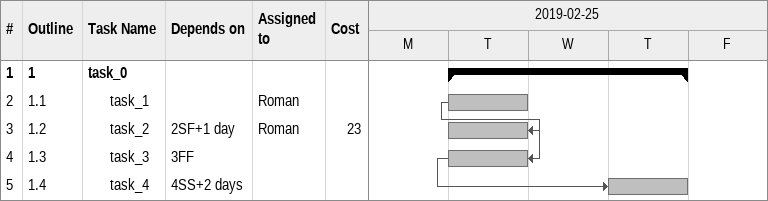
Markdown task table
| ID | WBS | Task | Start | Finish | Predecessors | Resources | Cost |
|---|---|---|---|---|---|---|---|
| 1 | 1 | **task_0** | 2019-02-26 | 2019-02-28 |  |  |  |
| 2 | 1.1 | task_1 | 2019-02-26 | 2019-02-26 |  | Roman |  |
| 3 | 1.2 | task_2 | 2019-02-26 | 2019-02-26 | 2SF+1d | Roman | 23 |
| 4 | 1.3 | task_3 | 2019-02-26 | 2019-02-26 | 3FF |  |  |
| 5 | 1.4 | task_4 | 2019-02-28 | 2019-02-28 | 4SS+2d |  |  |
